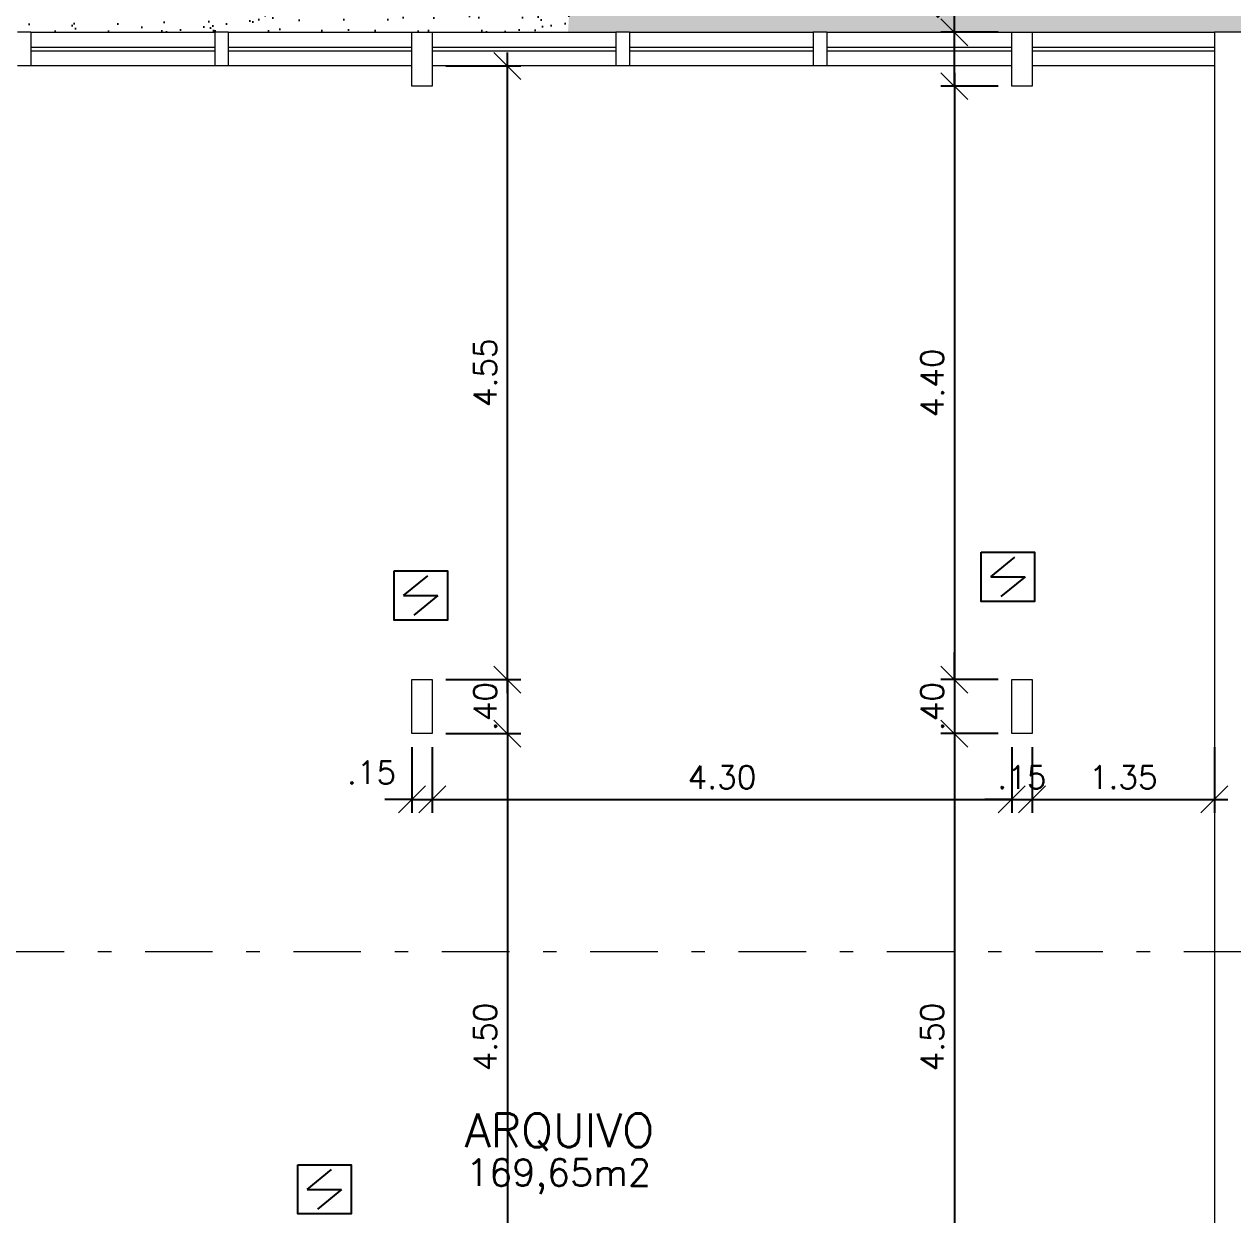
# Model space of a CAD drawing. Header units: millimetres. Extents: x 521 to 1055, y 261 to 520.
# Drawn here: x 540.9 to 549.86, y 495.95 to 504.78 of the extents above; entities that cross this region are included whole.
import ezdxf
from ezdxf.enums import TextEntityAlignment as Align

# ---------------------------------------------------------------- set-up
doc = ezdxf.new("R2010")
doc.units = ezdxf.units.MM
doc.linetypes.add('CONTINU', pattern=[0])
doc.linetypes.add('DASHDOTX2', pattern=[2, 1, -0.5, 0, -0.5])
doc.layers.add('0.1', color=8, linetype='Continuous', lineweight=13)
doc.layers.add('ppci', color=8, linetype='Continuous')
doc.styles.add('ROMANS', font='romans')
doc.styles.get("Standard").update_dxf_attribs({"font": 'romans.shx'})
doc.dimstyles.new('Fares Eng - 50', dxfattribs={"dimscale": 2, "dimtxt": 0.085, "dimasz": 0.1, "dimexe": 0.05, "dimexo": 0.05, "dimgap": 0.04, "dimtad": 1, "dimzin": 4, "dimdsep": 46, "dimtxsty": 'ROMANS', "dimblk1": 'OBLIQUE', "dimblk2": 'OBLIQUE', "dimsah": 1, "dimcen": 0.05, "dimdle": 0.05, "dimclrd": 8, "dimclre": 8, "dimclrt": 8, "dimaunit": 1, "dimadec": 0, "dimazin": 0, "dimtfac": 1, "dimtix": 1, "dimtmove": 2, "dimatfit": 0, "dimldrblk": 'OPEN90', "dimfxl": 1, "dimtolj": 1, "dimtzin": 0, "dimarcsym": 0})

# ---------------------------------------------------------------- blocks, each defined once
blk = doc.blocks.new('ÁREA')
for p in [(0.00005, 0.003762), (0, 0)]:
    blk.add_attdef('COMPARTIMENTO', text='', height=0.0025).set_placement(p, align=Align.CENTER)
at = {"color": 1}
for p in [(-0.00005, -0.003762), (-0.000099, -0.007523)]:
    blk.add_attdef('ÁREA', text='', height=0.002, dxfattribs=at).set_placement(p, align=Align.CENTER)
blk = doc.blocks.new('_OBLIQUE')
at = {"color": 0, "linetype": 'ByBlock'}
blk.add_line((-0.5, -0.5), (0.5, 0.5), dxfattribs=at)
blk = doc.blocks.new('*D2762')
at = {"layer": '0.1', "color": 8, "linetype": 'CONTINU', "lineweight": -2, "transparency": 16777216}
for p, q in [((543.9233, 499.4169), (543.9233, 498.9284)), ((548.2208, 499.4169), (548.2208, 498.9284)), ((543.8233, 499.0284), (548.3208, 499.0284))]:
    blk.add_line(p, q, dxfattribs=at)
at = {"layer": 'DEFPOINTS', "color": 0, "linetype": 'CONTINU', "lineweight": -2, "transparency": 16777216}
for p in [(543.9233, 499.5169), (548.2208, 499.5169), (548.2208, 499.0284)]:
    blk.add_point(p, dxfattribs=at)
at = {"layer": '0.1', "color": 8, "linetype": 'CONTINU', "lineweight": -2, "transparency": 16777216, "xscale": 0.2, "yscale": 0.2, "zscale": 0.2, "rotation": 180}
blk.add_blockref('_OBLIQUE', (543.9233, 499.0284), dxfattribs=at)
at = {"layer": '0.1', "color": 8, "linetype": 'CONTINU', "lineweight": -2, "transparency": 16777216, "xscale": 0.2, "yscale": 0.2, "zscale": 0.2}
blk.add_blockref('_OBLIQUE', (548.2208, 499.0284), dxfattribs=at)
at = {"layer": '0.1', "color": 8, "linetype": 'CONTINU', "transparency": 16777216, "insert": (546.072, 499.1934), "char_height": 0.17, "attachment_point": 5, "style": 'ROMANS'}
blk.add_mtext('\\A1;4.30', dxfattribs=at)
blk = doc.blocks.new('_Open90')
at = {"color": 0, "linetype": 'ByBlock', "lineweight": -2}
for p, q in [((-0.5, 0.5), (0, 0)), ((0, 0), (-1, 0)), ((0, 0), (-0.5, -0.5))]:
    blk.add_line(p, q, dxfattribs=at)
blk = doc.blocks.new('*D2763')
at = {"layer": '0.1', "color": 8, "linetype": 'CONTINU', "lineweight": -2, "transparency": 16777216}
for p, q in [((548.2208, 499.4169), (548.2208, 498.9284)), ((548.3708, 499.4169), (548.3708, 498.9284)), ((548.2208, 499.0284), (548.0208, 499.0284)), ((548.2208, 499.0284), (548.3708, 499.0284)), ((548.3708, 499.0284), (548.5708, 499.0284))]:
    blk.add_line(p, q, dxfattribs=at)
at = {"layer": 'DEFPOINTS', "color": 0, "linetype": 'CONTINU', "lineweight": -2, "transparency": 16777216}
for p in [(548.2208, 499.5169), (548.3708, 499.5169), (548.3708, 499.0284)]:
    blk.add_point(p, dxfattribs=at)
at = {"layer": '0.1', "color": 8, "linetype": 'CONTINU', "lineweight": -2, "transparency": 16777216, "xscale": 0.2, "yscale": 0.2, "zscale": 0.2}
blk.add_blockref('_OBLIQUE', (548.2208, 499.0284), dxfattribs=at)
at = {"layer": '0.1', "color": 8, "linetype": 'CONTINU', "lineweight": -2, "transparency": 16777216, "xscale": 0.2, "yscale": 0.2, "zscale": 0.2, "rotation": 180}
blk.add_blockref('_OBLIQUE', (548.3708, 499.0284), dxfattribs=at)
at = {"layer": '0.1', "color": 8, "linetype": 'CONTINU', "transparency": 16777216, "insert": (548.2958, 499.1934), "char_height": 0.17, "attachment_point": 5, "style": 'ROMANS'}
blk.add_mtext('\\A1;.15', dxfattribs=at)
blk = doc.blocks.new('*D2764')
at = {"layer": '0.1', "color": 8, "linetype": 'CONTINU', "lineweight": -2, "transparency": 16777216}
for p, q in [((548.3708, 499.4169), (548.3708, 498.9284)), ((549.7233, 499.4169), (549.7233, 498.9284)), ((548.2708, 499.0284), (549.8233, 499.0284))]:
    blk.add_line(p, q, dxfattribs=at)
at = {"layer": 'DEFPOINTS', "color": 0, "linetype": 'CONTINU', "lineweight": -2, "transparency": 16777216}
for p in [(548.3708, 499.5169), (549.7233, 499.5169), (549.7233, 499.0284)]:
    blk.add_point(p, dxfattribs=at)
at = {"layer": '0.1', "color": 8, "linetype": 'CONTINU', "lineweight": -2, "transparency": 16777216, "xscale": 0.2, "yscale": 0.2, "zscale": 0.2, "rotation": 180}
blk.add_blockref('_OBLIQUE', (548.3708, 499.0284), dxfattribs=at)
at = {"layer": '0.1', "color": 8, "linetype": 'CONTINU', "lineweight": -2, "transparency": 16777216, "xscale": 0.2, "yscale": 0.2, "zscale": 0.2}
blk.add_blockref('_OBLIQUE', (549.7233, 499.0284), dxfattribs=at)
at = {"layer": '0.1', "color": 8, "linetype": 'CONTINU', "transparency": 16777216, "insert": (549.047, 499.1934), "char_height": 0.17, "attachment_point": 5, "style": 'ROMANS'}
blk.add_mtext('\\A1;1.35', dxfattribs=at)
blk = doc.blocks.new('*D2765')
at = {"layer": '0.1', "color": 8, "linetype": 'CONTINU', "lineweight": -2, "transparency": 16777216}
for p, q in [((543.7733, 499.4169), (543.7733, 498.9284)), ((543.9233, 499.4169), (543.9233, 498.9284)), ((543.7733, 499.0284), (543.5733, 499.0284)), ((543.7733, 499.0284), (543.9233, 499.0284)), ((543.9233, 499.0284), (544.1233, 499.0284))]:
    blk.add_line(p, q, dxfattribs=at)
at = {"layer": 'DEFPOINTS', "color": 0, "linetype": 'CONTINU', "lineweight": -2, "transparency": 16777216}
for p in [(543.7733, 499.5169), (543.9233, 499.5169), (543.9233, 499.0284)]:
    blk.add_point(p, dxfattribs=at)
at = {"layer": '0.1', "color": 8, "linetype": 'CONTINU', "lineweight": -2, "transparency": 16777216, "xscale": 0.2, "yscale": 0.2, "zscale": 0.2}
blk.add_blockref('_OBLIQUE', (543.7733, 499.0284), dxfattribs=at)
at = {"layer": '0.1', "color": 8, "linetype": 'CONTINU', "lineweight": -2, "transparency": 16777216, "xscale": 0.2, "yscale": 0.2, "zscale": 0.2, "rotation": 180}
blk.add_blockref('_OBLIQUE', (543.9233, 499.0284), dxfattribs=at)
at = {"layer": '0.1', "color": 8, "linetype": 'CONTINU', "transparency": 16777216, "insert": (543.4735, 499.2284), "char_height": 0.17, "attachment_point": 5, "style": 'ROMANS'}
blk.add_mtext('\\A1;.15', dxfattribs=at)
blk = doc.blocks.new('*D2842')
at = {"layer": '0.1', "color": 8, "linetype": 'CONTINU', "lineweight": -2, "transparency": 16777216}
for p, q in [((547.7954, 504.4169), (547.7954, 499.8169)), ((548.1208, 504.3169), (547.6954, 504.3169)), ((548.1208, 499.9169), (547.6954, 499.9169))]:
    blk.add_line(p, q, dxfattribs=at)
at = {"layer": 'DEFPOINTS', "color": 0, "linetype": 'CONTINU', "lineweight": -2, "transparency": 16777216}
for p in [(548.2208, 504.3169), (547.7954, 499.9169), (548.2208, 499.9169)]:
    blk.add_point(p, dxfattribs=at)
at = {"layer": '0.1', "color": 8, "linetype": 'CONTINU', "lineweight": -2, "transparency": 16777216, "xscale": 0.2, "yscale": 0.2, "zscale": 0.2}
for p, rotation in [((547.7954, 504.3169), 90), ((547.7954, 499.9169), 270)]:
    blk.add_blockref('_OBLIQUE', p, dxfattribs=dict(at, rotation=rotation))
at = {"layer": '0.1', "color": 8, "linetype": 'CONTINU', "transparency": 16777216, "insert": (547.6304, 502.1169), "char_height": 0.17, "attachment_point": 5, "rotation": 90, "style": 'ROMANS'}
blk.add_mtext('\\A1;4.40', dxfattribs=at)
blk = doc.blocks.new('*D2843')
at = {"layer": '0.1', "color": 8, "linetype": 'CONTINU', "lineweight": -2, "transparency": 16777216}
for p, q in [((547.7954, 504.7169), (547.7954, 504.9169)), ((548.1208, 504.7169), (547.6954, 504.7169)), ((547.7954, 504.3169), (547.7954, 504.7169)), ((548.1208, 504.3169), (547.6954, 504.3169)), ((547.7954, 504.3169), (547.7954, 504.1169))]:
    blk.add_line(p, q, dxfattribs=at)
at = {"layer": 'DEFPOINTS', "color": 0, "linetype": 'CONTINU', "lineweight": -2, "transparency": 16777216}
for p in [(547.7954, 504.7169), (548.2208, 504.7169), (548.2208, 504.3169)]:
    blk.add_point(p, dxfattribs=at)
at = {"layer": '0.1', "color": 8, "linetype": 'CONTINU', "lineweight": -2, "transparency": 16777216, "xscale": 0.2, "yscale": 0.2, "zscale": 0.2}
for p, rotation in [((547.7954, 504.7169), 270), ((547.7954, 504.3169), 90)]:
    blk.add_blockref('_OBLIQUE', p, dxfattribs=dict(at, rotation=rotation))
at = {"layer": '0.1', "color": 8, "linetype": 'CONTINU', "transparency": 16777216, "insert": (547.5954, 504.9832), "char_height": 0.17, "attachment_point": 5, "rotation": 90, "style": 'ROMANS'}
blk.add_mtext('\\A1;.40', dxfattribs=at)
blk = doc.blocks.new('*D2844')
at = {"layer": '0.1', "color": 8, "linetype": 'CONTINU', "lineweight": -2, "transparency": 16777216}
for p, q in [((547.7954, 499.9169), (547.7954, 500.1169)), ((548.1208, 499.9169), (547.6954, 499.9169)), ((547.7954, 499.9169), (547.7954, 499.5169)), ((548.1208, 499.5169), (547.6954, 499.5169)), ((547.7954, 499.5169), (547.7954, 499.3169))]:
    blk.add_line(p, q, dxfattribs=at)
at = {"layer": 'DEFPOINTS', "color": 0, "linetype": 'CONTINU', "lineweight": -2, "transparency": 16777216}
for p in [(548.2208, 499.9169), (547.7954, 499.5169), (548.2208, 499.5169)]:
    blk.add_point(p, dxfattribs=at)
at = {"layer": '0.1', "color": 8, "linetype": 'CONTINU', "lineweight": -2, "transparency": 16777216, "xscale": 0.2, "yscale": 0.2, "zscale": 0.2}
for p, rotation in [((547.7954, 499.9169), 270), ((547.7954, 499.5169), 90)]:
    blk.add_blockref('_OBLIQUE', p, dxfattribs=dict(at, rotation=rotation))
at = {"layer": '0.1', "color": 8, "linetype": 'CONTINU', "transparency": 16777216, "insert": (547.6304, 499.7169), "char_height": 0.17, "attachment_point": 5, "rotation": 90, "style": 'ROMANS'}
blk.add_mtext('\\A1;.40', dxfattribs=at)
blk = doc.blocks.new('*D2845')
at = {"layer": '0.1', "color": 8, "linetype": 'CONTINU', "lineweight": -2, "transparency": 16777216}
for p, q in [((547.7954, 499.6169), (547.7954, 494.9169)), ((548.1208, 499.5169), (547.6954, 499.5169)), ((548.1208, 495.0169), (547.6954, 495.0169))]:
    blk.add_line(p, q, dxfattribs=at)
at = {"layer": 'DEFPOINTS', "color": 0, "linetype": 'CONTINU', "lineweight": -2, "transparency": 16777216}
for p in [(548.2208, 499.5169), (547.7954, 495.0169), (548.2208, 495.0169)]:
    blk.add_point(p, dxfattribs=at)
at = {"layer": '0.1', "color": 8, "linetype": 'CONTINU', "lineweight": -2, "transparency": 16777216, "xscale": 0.2, "yscale": 0.2, "zscale": 0.2}
for p, rotation in [((547.7954, 499.5169), 90), ((547.7954, 495.0169), 270)]:
    blk.add_blockref('_OBLIQUE', p, dxfattribs=dict(at, rotation=rotation))
at = {"layer": '0.1', "color": 8, "linetype": 'CONTINU', "transparency": 16777216, "insert": (547.6304, 497.2669), "char_height": 0.17, "attachment_point": 5, "rotation": 90, "style": 'ROMANS'}
blk.add_mtext('\\A1;4.50', dxfattribs=at)
blk = doc.blocks.new('*D2849')
at = {"layer": '0.1', "color": 8, "linetype": 'CONTINU', "lineweight": -2, "transparency": 16777216}
for p, q in [((544.4812, 499.8169), (544.4812, 504.5669)), ((544.0233, 504.4669), (544.5812, 504.4669)), ((544.0233, 499.9169), (544.5812, 499.9169))]:
    blk.add_line(p, q, dxfattribs=at)
at = {"layer": 'DEFPOINTS', "color": 0, "linetype": 'CONTINU', "lineweight": -2, "transparency": 16777216}
for p in [(543.9233, 504.4669), (544.4812, 504.4669), (543.9233, 499.9169)]:
    blk.add_point(p, dxfattribs=at)
at = {"layer": '0.1', "color": 8, "linetype": 'CONTINU', "lineweight": -2, "transparency": 16777216, "xscale": 0.2, "yscale": 0.2, "zscale": 0.2}
for p, rotation in [((544.4812, 504.4669), 90), ((544.4812, 499.9169), 270)]:
    blk.add_blockref('_OBLIQUE', p, dxfattribs=dict(at, rotation=rotation))
at = {"layer": '0.1', "color": 8, "linetype": 'CONTINU', "transparency": 16777216, "insert": (544.3162, 502.1919), "char_height": 0.17, "attachment_point": 5, "rotation": 90, "style": 'ROMANS'}
blk.add_mtext('\\A1;4.55', dxfattribs=at)
blk = doc.blocks.new('*D2581')
at = {"layer": '0.1', "color": 8, "linetype": 'CONTINU', "lineweight": -2, "transparency": 16777216}
for p, q in [((544.4812, 499.9169), (544.4812, 500.1169)), ((544.0233, 499.9169), (544.5812, 499.9169)), ((544.4812, 499.9169), (544.4812, 499.5169)), ((544.0233, 499.5169), (544.5812, 499.5169)), ((544.4812, 499.5169), (544.4812, 499.3169))]:
    blk.add_line(p, q, dxfattribs=at)
at = {"layer": 'DEFPOINTS', "color": 0, "linetype": 'CONTINU', "lineweight": -2, "transparency": 16777216}
for p in [(543.9233, 499.9169), (543.9233, 499.5169), (544.4812, 499.5169)]:
    blk.add_point(p, dxfattribs=at)
at = {"layer": '0.1', "color": 8, "linetype": 'CONTINU', "lineweight": -2, "transparency": 16777216, "xscale": 0.2, "yscale": 0.2, "zscale": 0.2}
for p, rotation in [((544.4812, 499.9169), 270), ((544.4812, 499.5169), 90)]:
    blk.add_blockref('_OBLIQUE', p, dxfattribs=dict(at, rotation=rotation))
at = {"layer": '0.1', "color": 8, "linetype": 'CONTINU', "transparency": 16777216, "insert": (544.3162, 499.7169), "char_height": 0.17, "attachment_point": 5, "rotation": 90, "style": 'ROMANS'}
blk.add_mtext('\\A1;.40', dxfattribs=at)
blk = doc.blocks.new('*D2850')
at = {"layer": '0.1', "color": 8, "linetype": 'CONTINU', "lineweight": -2, "transparency": 16777216}
for p, q in [((544.4812, 499.6169), (544.4812, 494.9169)), ((544.0233, 499.5169), (544.5812, 499.5169)), ((544.0233, 495.0169), (544.5812, 495.0169))]:
    blk.add_line(p, q, dxfattribs=at)
at = {"layer": 'DEFPOINTS', "color": 0, "linetype": 'CONTINU', "lineweight": -2, "transparency": 16777216}
for p in [(543.9233, 499.5169), (543.9233, 495.0169), (544.4812, 495.0169)]:
    blk.add_point(p, dxfattribs=at)
at = {"layer": '0.1', "color": 8, "linetype": 'CONTINU', "lineweight": -2, "transparency": 16777216, "xscale": 0.2, "yscale": 0.2, "zscale": 0.2}
for p, rotation in [((544.4812, 499.5169), 90), ((544.4812, 495.0169), 270)]:
    blk.add_blockref('_OBLIQUE', p, dxfattribs=dict(at, rotation=rotation))
at = {"layer": '0.1', "color": 8, "linetype": 'CONTINU', "transparency": 16777216, "insert": (544.3162, 497.2669), "char_height": 0.17, "attachment_point": 5, "rotation": 90, "style": 'ROMANS'}
blk.add_mtext('\\A1;4.50', dxfattribs=at)

msp = doc.modelspace()

# ---------------------------------------------------------------- hatches: boundary and pattern name
at = {"layer": '0.1', "linetype": 'CONTINU', "lineweight": -2}
h = msp.add_hatch(dxfattribs=at)
h.set_pattern_fill('AR-SAND,_O', color=8, scale=0.005, double=1)
h.set_pattern_definition([(37.5, (143.7004, 358.23872), (-0.00800016, 0.24470662), [0, -0.19304, 0, -0.2159, 0, -0.206375]), (7.5, (143.7004, 358.23872), (0.22476164, 0.35841255), [0, -0.10414, 0, -0.17399, 0, -0.066675]), (327.5, (143.5442, 358.23872), (0.39549619, 0.00071859), [0, -0.0635, 0, -0.2286, 0, -0.29845]), (317.5, (143.5442, 358.23872), (0.38177823, 0.11146466), [0, -0.03175, 0, -0.14986, 0, -0.17145])])
h.paths.add_polyline_path([(560.50315, 510.09839), (552.3706, 510.01747), (554.33168, 505.43242), (559.75362, 505.43242)])
h.paths.add_polyline_path([(559.75362, 505.43242), (556.53153, 505.43242), (556.53153, 504.71692), (556.92327, 504.71692), (557.07327, 504.71692), (558.27327, 504.71692), (558.42327, 504.71692), (559.62327, 504.71692), (559.63868, 504.71692)])
h.paths.add_polyline_path([(557.42731, 505.11634, -1), (557.90659, 505.11634, -1)], flags=16)
h.paths.add_polyline_path([(558.8276, 505.11634, -1), (559.30689, 505.11634, -1)], flags=16)
h.paths.add_polyline_path([(556.53153, 505.43242), (554.33168, 505.43242), (554.63771, 504.71692), (555.57327, 504.71692), (555.67327, 504.71692), (556.53153, 504.71692)])
h.paths.add_polyline_path([(554.33168, 505.43242), (544.97726, 505.43242), (544.93013, 504.71692), (545.28577, 504.71692), (545.38577, 504.71692), (546.74827, 504.71692), (546.84827, 504.71692), (548.22077, 504.71692), (548.37077, 504.71692), (549.72327, 504.71692), (549.97327, 504.71692), (550.02327, 504.71692), (550.27327, 504.71692), (551.52327, 504.71692), (551.62327, 504.71692), (552.87327, 504.71692), (552.97327, 504.71692), (554.22327, 504.71692), (554.32327, 504.71692), (554.63771, 504.71692)])
h.paths.add_polyline_path([(553.49457, 505.11634, -1), (554.12263, 505.11634, -1)], flags=16)
h.paths.add_polyline_path([(548.88475, 505.11634, -1), (549.36404, 505.11634, -1)], flags=16)
h.paths.add_polyline_path([(546.00969, 505.11634, -1), (546.48897, 505.11634, -1)], flags=16)
h.paths.add_polyline_path([(552.3706, 510.01747), (545.27467, 509.94687), (544.97726, 505.43242), (554.33168, 505.43242)])
h.paths.add_polyline_path([(554.46267, 508.48248), (556.04838, 508.48248), (556.04838, 508.83962), (554.46267, 508.83962)], flags=24)
h.paths.add_polyline_path([(553.91216, 508.79876), (556.61216, 508.79876), (556.61216, 509.1559), (553.91216, 509.1559)], flags=24)
h.paths.add_polyline_path([(556.74351, 506.30159), (557.25303, 506.30159), (557.25303, 506.00159), (556.74351, 506.00159)], flags=24)
h.paths.add_polyline_path([(557.33279, 506.30159), (558.01375, 506.30159), (558.01375, 506.00159), (557.33279, 506.00159)], flags=24)
h.paths.add_polyline_path([(558.09351, 506.30159), (558.60303, 506.30159), (558.60303, 506.00159), (558.09351, 506.00159)], flags=24)
h.paths.add_polyline_path([(558.68279, 506.30159), (559.36375, 506.30159), (559.36375, 506.00159), (558.68279, 506.00159)], flags=24)
h.paths.add_polyline_path([(559.44351, 506.30159), (559.95303, 506.30159), (559.95303, 506.00159), (559.44351, 506.00159)], flags=24)
h.paths.add_polyline_path([(553.24827, 506.96636), (553.94827, 506.96636), (553.94827, 506.66636), (553.24827, 506.66636)], flags=25)
h.paths.add_polyline_path([(558.19827, 507.54713), (559.09827, 507.54713), (559.09827, 507.24713), (558.19827, 507.24713)], flags=24)
h.paths.add_polyline_path([(549.52085, 505.43826), (557.23037, 505.43826), (557.23037, 505.7954), (549.52085, 505.7954)], flags=9)
h.paths.add_polyline_path([(558.84568, 504.96482), (559.24092, 504.96482), (559.24092, 505.26482), (558.84568, 505.26482)], flags=24)
h.paths.add_polyline_path([(557.44539, 504.96482), (557.84063, 504.96482), (557.84063, 505.26482), (557.44539, 505.26482)], flags=24)
h.paths.add_polyline_path([(547.44544, 504.72843), (547.44544, 505.23795), (547.74544, 505.23795), (547.74544, 504.72843)], flags=24)
h.paths.add_polyline_path([(553.51265, 504.96482), (554.10789, 504.96482), (554.10789, 505.26482), (553.51265, 505.26482)], flags=24)
h.paths.add_polyline_path([(548.90284, 504.96482), (549.29808, 504.96482), (549.29808, 505.26482), (548.90284, 505.26482)], flags=24)
h.paths.add_polyline_path([(546.02777, 504.96482), (546.42301, 504.96482), (546.42301, 505.26482), (546.02777, 505.26482)], flags=24)
h.paths.add_polyline_path([(545.71726, 506.30159), (546.42678, 506.30159), (546.42678, 506.00159), (545.71726, 506.00159)], flags=24)
h.paths.add_polyline_path([(548.04101, 506.30159), (548.55053, 506.30159), (548.55053, 506.00159), (548.04101, 506.00159)], flags=24)
h.paths.add_polyline_path([(548.70654, 506.30159), (549.3875, 506.30159), (549.3875, 506.00159), (548.70654, 506.00159)], flags=24)
h.paths.add_polyline_path([(549.52206, 506.30159), (550.03159, 506.30159), (550.03159, 506.00159), (549.52206, 506.00159)], flags=24)
h.paths.add_polyline_path([(549.9468, 506.30159), (550.45632, 506.30159), (550.45632, 506.00159), (549.9468, 506.00159)], flags=24)
h.paths.add_polyline_path([(553.24827, 506.30159), (553.94827, 506.30159), (553.94827, 506.00159), (553.24827, 506.00159)], flags=25)
h.paths.add_polyline_path([(549.74351, 506.96636), (550.25303, 506.96636), (550.25303, 506.66636), (549.74351, 506.66636)], flags=24)
h = msp.add_hatch(dxfattribs=at)
h.set_pattern_fill('AR-SAND,_O', color=8, scale=0.005, double=1)
h.set_pattern_definition([(37.5, (536.93386, 504.71692), (-0.008, 0.2447066), [0, -0.19304, 0, -0.2159, 0, -0.206375]), (7.5, (536.93386, 504.71692), (0.224762, 0.358413), [0, -0.10414, 0, -0.17399, 0, -0.066675]), (327.5, (536.77765, 504.71692), (0.395496, 0.0007186), [0, -0.0635, 0, -0.2286, 0, -0.29845]), (317.5, (536.77765, 504.71692), (0.381778, 0.111465), [0, -0.03175, 0, -0.14986, 0, -0.17145])])
h.paths.add_polyline_path([(545.37244, 509.94784), (537.54528, 509.86996), (537.43488, 505.43242), (545.00329, 505.43242)])
h.paths.add_polyline_path([(545.00329, 505.43242), (538.18579, 505.43242), (538.18579, 504.71692), (539.38577, 504.71692), (539.48577, 504.71692), (540.84827, 504.71692), (540.94827, 504.71692), (542.31077, 504.71692), (542.41077, 504.71692), (543.77327, 504.71692), (543.92327, 504.71692), (544.94479, 504.71692)])
h.paths.add_polyline_path([(541.17785, 505.11634, -1), (540.69856, 505.11634, -1)], flags=16)
h.paths.add_polyline_path([(538.18579, 505.43242), (537.43488, 505.43242), (537.42873, 505.18499, -0.0727696), (537.43877, 505.11634, -0.0852836), (537.42503, 505.03635), (537.41708, 504.71692), (537.87327, 504.71692), (538.02327, 504.71692), (538.18579, 504.71692)])
h.paths.add_polyline_path([(536.93386, 505.98909), (537.51267, 505.98909), (537.51267, 506.24409), (536.93386, 506.24409)], flags=9)
h.paths.add_polyline_path([(537.73172, 505.98909), (538.16482, 505.98909), (538.16482, 506.24409), (537.73172, 506.24409)], flags=24)
h.paths.add_polyline_path([(540.59672, 505.98909), (541.19982, 505.98909), (541.19982, 506.24409), (540.59672, 506.24409)], flags=24)
h.paths.add_polyline_path([(543.63172, 505.98909), (544.06482, 505.98909), (544.06482, 506.24409), (543.63172, 506.24409)], flags=24)
h.paths.add_polyline_path([(543.50291, 506.65386), (544.24363, 506.65386), (544.24363, 506.90886), (543.50291, 506.90886)], flags=24)
h.paths.add_polyline_path([(540.71664, 504.96482), (541.11188, 504.96482), (541.11188, 505.26482), (540.71664, 505.26482)], flags=24)

# ---------------------------------------------------------------- linework, layer by layer
at = {"layer": '0.1', "color": 8}
for p, q in [((540.94827, 504.71692), (540.84827, 504.71692)), ((540.94827, 504.71692), (542.31077, 504.71692)), ((540.94827, 504.71692), (540.94827, 504.46692)), ((542.41077, 504.71692), (542.31077, 504.71692)), ((542.31077, 504.71692), (542.31077, 504.46692)), ((542.41077, 504.71692), (543.77327, 504.71692)), ((542.41077, 504.71692), (542.41077, 504.46692)), ((543.92327, 504.71692), (545.28577, 504.71692)), ((545.38577, 504.71692), (545.28577, 504.71692)), ((545.28577, 504.71692), (545.28577, 504.46692)), ((545.38577, 504.71692), (546.74827, 504.71692)), ((545.38577, 504.71692), (545.38577, 504.46692)), ((546.84827, 504.71692), (546.74827, 504.71692)), ((546.74827, 504.71692), (546.74827, 504.46692)), ((546.84827, 504.71692), (548.22077, 504.71692)), ((546.84827, 504.71692), (546.84827, 504.46692)), ((548.37077, 504.71692), (549.72327, 504.71692)), ((540.94827, 504.60692), (542.31077, 504.60692)), ((542.41077, 504.60692), (543.77327, 504.60692)), ((543.92327, 504.60692), (545.28577, 504.60692)), ((545.38577, 504.60692), (546.74827, 504.60692)), ((546.84827, 504.60692), (548.22077, 504.60692)), ((548.37077, 504.60692), (549.72327, 504.60692)), ((542.31077, 504.57692), (540.94827, 504.57692)), ((543.77327, 504.57692), (542.41077, 504.57692)), ((545.28577, 504.57692), (543.92327, 504.57692)), ((546.74827, 504.57692), (545.38577, 504.57692)), ((548.22077, 504.57692), (546.84827, 504.57692)), ((549.72327, 504.57692), (548.37077, 504.57692)), ((540.94827, 504.46692), (540.84827, 504.46692)), ((542.31077, 504.46692), (540.94827, 504.46692)), ((542.41077, 504.46692), (542.31077, 504.46692)), ((543.77327, 504.46692), (542.41077, 504.46692)), ((545.28577, 504.46692), (543.92327, 504.46692)), ((545.38577, 504.46692), (545.28577, 504.46692)), ((546.74827, 504.46692), (545.38577, 504.46692)), ((546.84827, 504.46692), (546.74827, 504.46692)), ((548.22077, 504.46692), (546.84827, 504.46692)), ((549.72327, 504.46692), (548.37077, 504.46692))]:
    msp.add_line(p, q, dxfattribs=at)
at = {"layer": '0.1', "color": 7}
for p, q in [((549.72327, 504.71692), (549.72327, 489.71692)), ((549.97327, 504.71692), (549.72327, 504.71692))]:
    msp.add_line(p, q, dxfattribs=at)
at = {"layer": '0.1', "color": 8, "linetype": 'DASHDOTX2', "ltscale": 0.5}
msp.add_line((531.89531, 497.90205), (620.59696, 497.90205), dxfattribs=at)
at = {"layer": '0.1', "color": 7}
for points in [[(543.77327, 504.71692), (543.92327, 504.71692), (543.92327, 504.31692), (543.77327, 504.31692)], [(548.22077, 504.71692), (548.37077, 504.71692), (548.37077, 504.31692), (548.22077, 504.31692)], [(543.77327, 499.91692), (543.92327, 499.91692), (543.92327, 499.51692), (543.77327, 499.51692)], [(548.22077, 499.91692), (548.37077, 499.91692), (548.37077, 499.51692), (548.22077, 499.51692)]]:
    msp.add_lwpolyline(points, close=True, dxfattribs=at)
at = {"layer": 'ppci', "color": 10, "linetype": 'Continuous'}
for p, q in [((548.06555, 500.67899), (548.24418, 500.8253)), ((543.71174, 500.54046), (543.89037, 500.68678)), ((548.06555, 500.67899), (548.31885, 500.67899)), ((548.31885, 500.67899), (548.14023, 500.53268)), ((543.71174, 500.54046), (543.96505, 500.54046)), ((543.96505, 500.54046), (543.78642, 500.39415)), ((542.99742, 496.1373), (543.17605, 496.28362)), ((542.99742, 496.1373), (543.25073, 496.1373)), ((543.25073, 496.1373), (543.0721, 495.99099))]:
    msp.add_line(p, q, dxfattribs=at)
for points in [[(547.9943, 500.8612), (548.3901, 500.8612), (548.3901, 500.49678), (547.9943, 500.49678)], [(543.6405, 500.72267), (544.03629, 500.72267), (544.03629, 500.35825), (543.6405, 500.35825)], [(542.92618, 496.31951), (543.32198, 496.31951), (543.32198, 495.95509), (542.92618, 495.95509)]]:
    msp.add_lwpolyline(points, close=True, dxfattribs=at)

# ---------------------------------------------------------------- block references
at = {"layer": '0.1', "color": 8}
ref = msp.add_blockref('ÁREA', (544.86678, 496.45047), dxfattribs=dict(at, xscale=133.3333333333333, yscale=133.3333333333333, zscale=133.3333333333333))
ref.add_attrib('COMPARTIMENTO', 'ARQUIVO', dxfattribs={"layer": '0', "color": 3, "height": 0.25}).set_placement((544.86678, 496.45047), align=Align.CENTER)
ref.add_attrib('ÁREA', '169,65m2', dxfattribs={"layer": '0', "color": 1, "height": 0.2}).set_placement((544.86015, 496.16251), align=Align.CENTER)

# ---------------------------------------------------------------- dimensions: what is measured, and where the dimension line sits
at = {"layer": '0.1', "color": 8, "linetype": 'CONTINU'}
dim = msp.add_linear_dim(base=(547.79544, 504.71692), p1=(548.22077, 504.31692), p2=(548.22077, 504.71692), angle=90, dimstyle='Fares Eng - 50', dxfattribs=at)
dim.commit()
dim.dimension.update_dxf_attribs({"geometry": '*D2843', "text_midpoint": (547.59544, 504.98319), "dimtype": 160})
for base, p1, p2, picture, middle in [((544.48118, 504.46692), (543.92327, 499.91692), (543.92327, 504.46692), '*D2849', (544.31618, 502.19192)), ((547.79544, 499.91692), (548.22077, 504.31692), (548.22077, 499.91692), '*D2842', (547.63044, 502.11692)), ((544.48118, 499.51692), (543.92327, 499.91692), (543.92327, 499.51692), '*D2581', (544.31618, 499.71692)), ((547.79544, 499.51692), (548.22077, 499.91692), (548.22077, 499.51692), '*D2844', (547.63044, 499.71692)), ((544.48118, 495.01692), (543.92327, 499.51692), (543.92327, 495.01692), '*D2850', (544.31618, 497.26692)), ((547.79544, 495.01692), (548.22077, 499.51692), (548.22077, 495.01692), '*D2845', (547.63044, 497.26692))]:
    dim = msp.add_linear_dim(base=base, p1=p1, p2=p2, angle=90, dimstyle='Fares Eng - 50', dxfattribs=at)
    dim.commit()
    dim.dimension.update_dxf_attribs({"geometry": picture, "text_midpoint": middle})
dim = msp.add_linear_dim(base=(543.92327, 499.02841), p1=(543.77327, 499.51692), p2=(543.92327, 499.51692), dimstyle='Fares Eng - 50', dxfattribs=at)
dim.commit()
dim.dimension.update_dxf_attribs({"geometry": '*D2765', "text_midpoint": (543.4735, 499.22841), "dimtype": 160})
for base, p1, p2, picture, middle in [((548.22077, 499.02841), (543.92327, 499.51692), (548.22077, 499.51692), '*D2762', (546.07202, 499.19341)), ((548.37077, 499.02841), (548.22077, 499.51692), (548.37077, 499.51692), '*D2763', (548.29577, 499.19341)), ((549.72327, 499.02841), (548.37077, 499.51692), (549.72327, 499.51692), '*D2764', (549.04702, 499.19341))]:
    dim = msp.add_linear_dim(base=base, p1=p1, p2=p2, dimstyle='Fares Eng - 50', dxfattribs=at)
    dim.commit()
    dim.dimension.update_dxf_attribs({"geometry": picture, "text_midpoint": middle})

doc.saveas('drawing.dxf')
